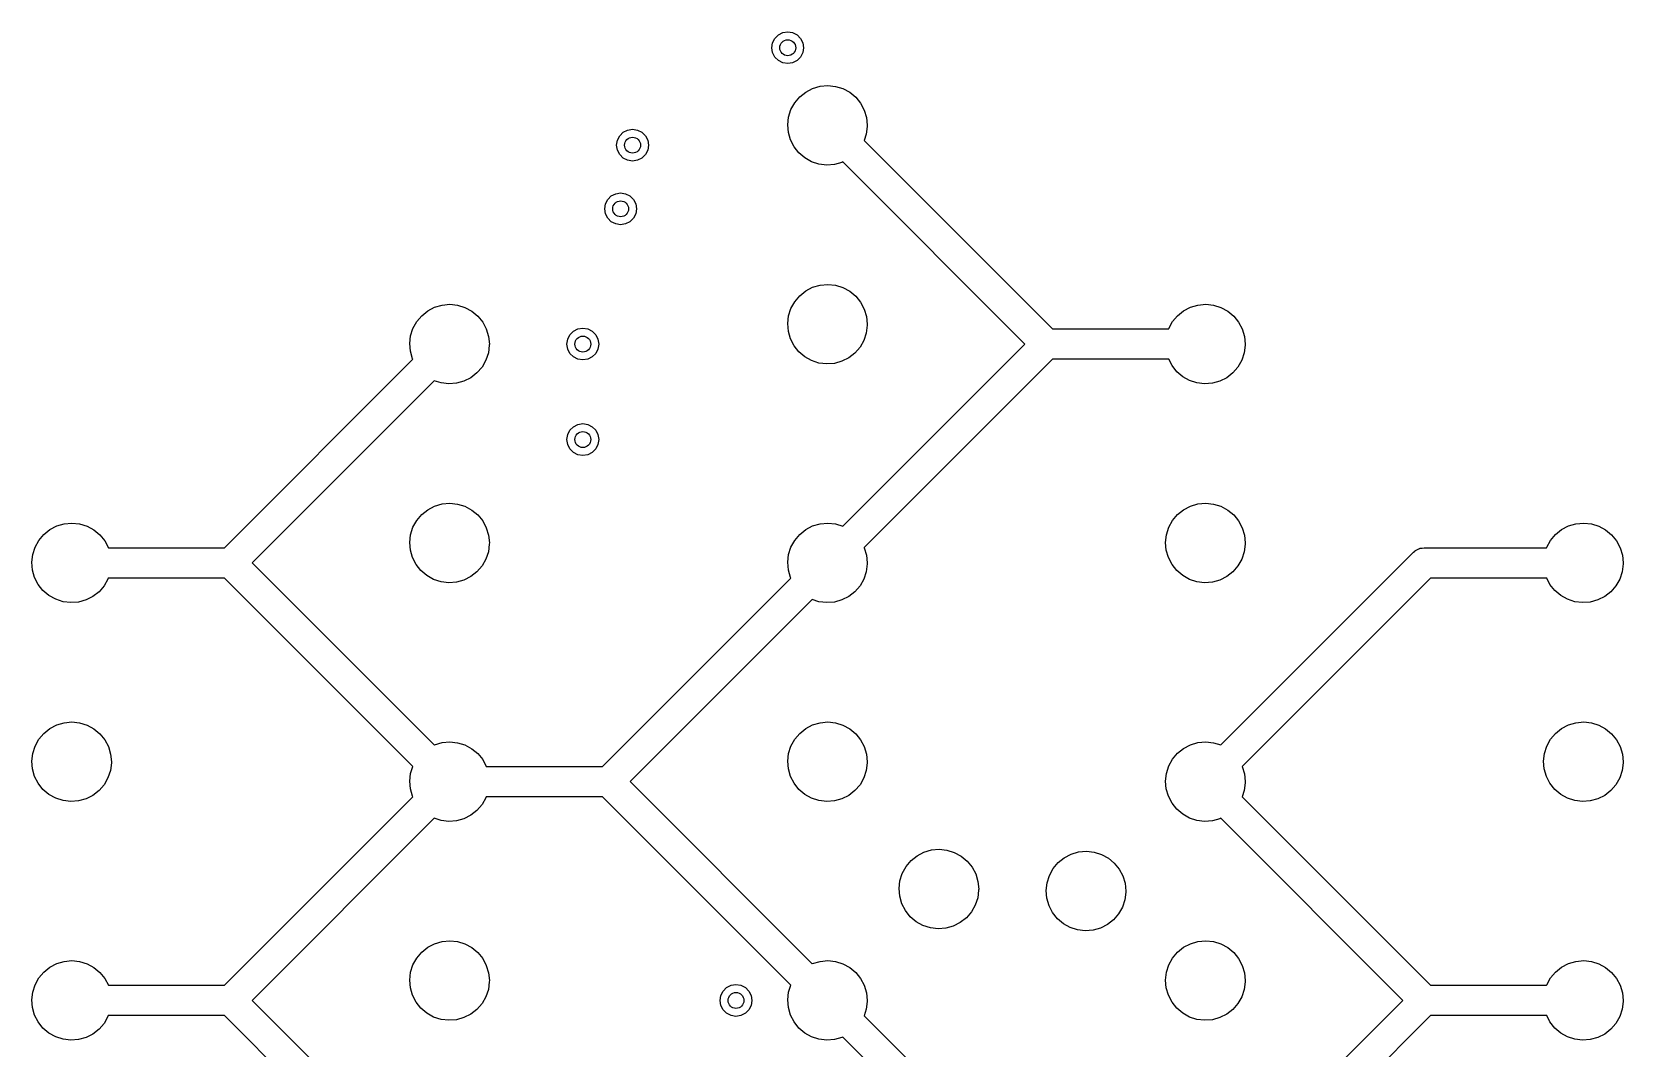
# Model space of a CAD drawing. Extents: x 4.72 to 6.54, y -4.04 to -1.97.
# Drawn here: x 4.724 to 6.299, y -2.98 to -1.974 of the extents above; entities that cross this region are included whole.
import ezdxf

# ---------------------------------------------------------------- set-up
doc = ezdxf.new("R2010")
doc.units = 0
doc.header["$MEASUREMENT"] = 0
doc.layers.add('BLACK', color=7, linetype='CONTINUOUS')

msp = doc.modelspace()

# ---------------------------------------------------------------- linework, layer by layer
at = {"layer": 'BLACK', "linetype": 'CONTINUOUS'}
for p, q in [((5.45746, -1.98529), (5.4597, -1.9809)), ((5.4597, -1.9809), (5.46318, -1.97742)), ((5.46318, -1.97742), (5.46757, -1.97518)), ((5.46757, -1.97518), (5.47244, -1.97441)), ((5.47244, -1.97441), (5.47731, -1.97518)), ((5.47731, -1.97518), (5.4817, -1.97742)), ((5.4817, -1.97742), (5.48518, -1.9809)), ((5.48518, -1.9809), (5.48742, -1.98529)), ((5.45669, -1.99016), (5.45746, -1.98529)), ((5.45746, -1.99502), (5.45669, -1.99016)), ((5.4597, -1.99941), (5.45746, -1.99502)), ((5.46318, -2.0029), (5.4597, -1.99941)), ((5.48518, -1.99941), (5.4817, -2.0029)), ((5.48742, -1.99502), (5.48518, -1.99941)), ((5.48742, -1.98529), (5.48819, -1.99016)), ((5.48819, -1.99016), (5.48742, -1.99502)), ((5.46757, -2.00513), (5.46318, -2.0029)), ((5.47244, -2.00591), (5.46757, -2.00513)), ((5.47731, -2.00513), (5.47244, -2.00591)), ((5.4817, -2.0029), (5.47731, -2.00513)), ((5.49025, -2.03399), (5.49706, -2.03043)), ((5.49706, -2.03043), (5.50443, -2.02826)), ((5.50443, -2.02826), (5.51209, -2.02756)), ((5.51209, -2.02756), (5.51973, -2.02836)), ((5.51973, -2.02836), (5.52707, -2.03064)), ((5.52707, -2.03064), (5.53383, -2.03429)), ((5.47562, -2.05142), (5.47933, -2.04469)), ((5.47933, -2.04469), (5.48427, -2.0388)), ((5.48427, -2.0388), (5.49025, -2.03399)), ((5.53383, -2.03429), (5.53975, -2.03919)), ((5.53975, -2.03919), (5.5446, -2.04514)), ((5.5446, -2.04514), (5.54821, -2.05193)), ((5.47244, -2.06638), (5.4733, -2.05874)), ((5.4733, -2.05874), (5.47562, -2.05142)), ((5.54821, -2.05193), (5.55043, -2.05928)), ((5.55043, -2.05928), (5.55118, -2.06693)), ((5.30392, -2.08175), (5.30616, -2.07736)), ((5.30616, -2.07736), (5.30964, -2.07387)), ((5.30964, -2.07387), (5.31403, -2.07164)), ((5.31403, -2.07164), (5.3189, -2.07087)), ((5.3189, -2.07087), (5.32376, -2.07164)), ((5.32376, -2.07164), (5.32815, -2.07387)), ((5.32815, -2.07387), (5.33164, -2.07736)), ((5.33164, -2.07736), (5.33387, -2.08175)), ((5.47309, -2.07404), (5.47244, -2.06638)), ((5.47521, -2.08142), (5.47309, -2.07404)), ((5.5502, -2.07565), (5.54809, -2.082)), ((5.55117, -2.06803), (5.5502, -2.07565)), ((5.55118, -2.06693), (5.55117, -2.06803)), ((5.30315, -2.08661), (5.30392, -2.08175)), ((5.30392, -2.09148), (5.30315, -2.08661)), ((5.30616, -2.09587), (5.30392, -2.09148)), ((5.33387, -2.09148), (5.33164, -2.09587)), ((5.33387, -2.08175), (5.33465, -2.08661)), ((5.33465, -2.08661), (5.33387, -2.09148)), ((5.47872, -2.08826), (5.47521, -2.08142)), ((5.48349, -2.09428), (5.47872, -2.08826)), ((5.48934, -2.09926), (5.48349, -2.09428)), ((5.54809, -2.082), (5.73456, -2.26846)), ((5.30964, -2.09935), (5.30616, -2.09587)), ((5.31403, -2.10159), (5.30964, -2.09935)), ((5.3189, -2.10236), (5.31403, -2.10159)), ((5.32376, -2.10159), (5.3189, -2.10236)), ((5.32815, -2.09935), (5.32376, -2.10159)), ((5.33164, -2.09587), (5.32815, -2.09935)), ((5.49605, -2.10301), (5.48934, -2.09926)), ((5.50336, -2.10538), (5.49605, -2.10301)), ((5.51099, -2.10629), (5.50336, -2.10538)), ((5.51865, -2.1057), (5.51099, -2.10629)), ((5.52605, -2.10363), (5.51865, -2.1057)), ((5.52688, -2.10321), (5.52605, -2.10363)), ((5.70713, -2.28346), (5.52688, -2.10321)), ((5.29211, -2.14474), (5.29435, -2.14035)), ((5.29435, -2.14035), (5.29783, -2.13687)), ((5.29783, -2.13687), (5.30222, -2.13463)), ((5.30222, -2.13463), (5.30709, -2.13386)), ((5.30709, -2.13386), (5.31195, -2.13463)), ((5.31195, -2.13463), (5.31634, -2.13687)), ((5.31634, -2.13687), (5.31983, -2.14035)), ((5.31983, -2.14035), (5.32206, -2.14474)), ((5.29134, -2.14961), (5.29211, -2.14474)), ((5.29211, -2.15447), (5.29134, -2.14961)), ((5.29435, -2.15886), (5.29211, -2.15447)), ((5.32206, -2.15447), (5.31983, -2.15886)), ((5.32206, -2.14474), (5.32283, -2.14961)), ((5.32283, -2.14961), (5.32206, -2.15447)), ((5.29783, -2.16235), (5.29435, -2.15886)), ((5.30222, -2.16458), (5.29783, -2.16235)), ((5.30709, -2.16535), (5.30222, -2.16458)), ((5.31195, -2.16458), (5.30709, -2.16535)), ((5.31634, -2.16235), (5.31195, -2.16458)), ((5.31983, -2.15886), (5.31634, -2.16235)), ((5.47933, -2.24154), (5.48427, -2.23565)), ((5.48427, -2.23565), (5.49025, -2.23084)), ((5.49025, -2.23084), (5.49706, -2.22728)), ((5.49706, -2.22728), (5.50443, -2.22511)), ((5.50443, -2.22511), (5.51209, -2.22441)), ((5.51209, -2.22441), (5.51973, -2.22521)), ((5.51973, -2.22521), (5.52707, -2.22749)), ((5.52707, -2.22749), (5.53383, -2.23114)), ((5.53383, -2.23114), (5.53975, -2.23604)), ((5.53975, -2.23604), (5.5446, -2.24199)), ((5.11025, -2.25534), (5.11624, -2.25052)), ((5.11624, -2.25052), (5.12305, -2.24696)), ((5.12305, -2.24696), (5.13042, -2.24479)), ((5.13042, -2.24479), (5.13807, -2.2441)), ((5.13807, -2.2441), (5.14571, -2.2449)), ((5.14571, -2.2449), (5.15305, -2.24717)), ((5.15305, -2.24717), (5.15981, -2.25083)), ((5.15981, -2.25083), (5.16573, -2.25572)), ((5.4733, -2.25559), (5.47562, -2.24827)), ((5.47562, -2.24827), (5.47933, -2.24154)), ((5.5446, -2.24199), (5.54821, -2.24878)), ((5.54821, -2.24878), (5.55043, -2.25613)), ((5.85828, -2.25534), (5.86427, -2.25052)), ((5.86427, -2.25052), (5.87108, -2.24696)), ((5.87108, -2.24696), (5.87845, -2.24479)), ((5.87845, -2.24479), (5.8861, -2.2441)), ((5.8861, -2.2441), (5.89374, -2.2449)), ((5.89374, -2.2449), (5.90108, -2.24717)), ((5.90108, -2.24717), (5.90784, -2.25083)), ((5.90784, -2.25083), (5.91376, -2.25572)), ((5.10161, -2.26796), (5.10531, -2.26122)), ((5.10531, -2.26122), (5.11025, -2.25534)), ((5.16573, -2.25572), (5.17059, -2.26168)), ((5.17059, -2.26168), (5.17419, -2.26846)), ((5.47244, -2.26323), (5.4733, -2.25559)), ((5.47309, -2.27089), (5.47244, -2.26323)), ((5.55117, -2.26488), (5.5502, -2.2725)), ((5.55043, -2.25613), (5.55118, -2.26378)), ((5.55118, -2.26378), (5.55117, -2.26488)), ((5.84964, -2.26796), (5.85334, -2.26122)), ((5.85334, -2.26122), (5.85828, -2.25534)), ((5.91376, -2.25572), (5.91862, -2.26168)), ((5.91862, -2.26168), (5.92223, -2.26846)), ((5.09843, -2.28291), (5.09929, -2.27528)), ((5.09907, -2.29057), (5.09843, -2.28291)), ((5.09929, -2.27528), (5.10161, -2.26796)), ((5.17419, -2.26846), (5.17642, -2.27582)), ((5.17642, -2.27582), (5.17717, -2.28346)), ((5.17717, -2.28346), (5.17715, -2.28456)), ((5.25394, -2.28346), (5.25471, -2.2786)), ((5.25471, -2.28833), (5.25394, -2.28346)), ((5.25471, -2.2786), (5.25694, -2.27421)), ((5.25694, -2.27421), (5.26043, -2.27072)), ((5.26043, -2.27072), (5.26482, -2.26849)), ((5.26482, -2.26849), (5.26969, -2.26772)), ((5.26969, -2.26772), (5.27455, -2.26849)), ((5.27455, -2.26849), (5.27894, -2.27072)), ((5.27894, -2.27072), (5.28243, -2.27421)), ((5.28243, -2.27421), (5.28466, -2.2786)), ((5.28466, -2.2786), (5.28543, -2.28346)), ((5.28543, -2.28346), (5.28466, -2.28833)), ((5.47521, -2.27827), (5.47309, -2.27089)), ((5.47872, -2.28511), (5.47521, -2.27827)), ((5.52693, -2.46366), (5.70713, -2.28346)), ((5.54778, -2.27979), (5.54398, -2.28647)), ((5.5502, -2.2725), (5.54778, -2.27979)), ((5.73456, -2.26846), (5.84948, -2.26846)), ((5.84948, -2.26846), (5.84964, -2.26796)), ((5.92223, -2.26846), (5.92445, -2.27582)), ((5.92445, -2.27582), (5.9252, -2.28346)), ((5.9252, -2.28346), (5.92518, -2.28456)), ((4.91505, -2.485), (5.1015, -2.29855)), ((5.10119, -2.29796), (5.09907, -2.29057)), ((5.1015, -2.29855), (5.10119, -2.29796)), ((5.17619, -2.29219), (5.17376, -2.29948)), ((5.17715, -2.28456), (5.17619, -2.29219)), ((5.25694, -2.29272), (5.25471, -2.28833)), ((5.26043, -2.29621), (5.25694, -2.29272)), ((5.26482, -2.29844), (5.26043, -2.29621)), ((5.26969, -2.29921), (5.26482, -2.29844)), ((5.27455, -2.29844), (5.26969, -2.29921)), ((5.27894, -2.29621), (5.27455, -2.29844)), ((5.28243, -2.29272), (5.27894, -2.29621)), ((5.28466, -2.28833), (5.28243, -2.29272)), ((5.48349, -2.29113), (5.47872, -2.28511)), ((5.48934, -2.29611), (5.48349, -2.29113)), ((5.49605, -2.29986), (5.48934, -2.29611)), ((5.53291, -2.29702), (5.52605, -2.30049)), ((5.53896, -2.29229), (5.53291, -2.29702)), ((5.54398, -2.28647), (5.53896, -2.29229)), ((5.73456, -2.29846), (5.54815, -2.48488)), ((5.84948, -2.29846), (5.73456, -2.29846)), ((5.85273, -2.30479), (5.84948, -2.29846)), ((5.92422, -2.29219), (5.92179, -2.29948)), ((5.92518, -2.28456), (5.92422, -2.29219)), ((5.16495, -2.31198), (5.15889, -2.31671)), ((5.16997, -2.30616), (5.16495, -2.31198)), ((5.17376, -2.29948), (5.16997, -2.30616)), ((5.50336, -2.30223), (5.49605, -2.29986)), ((5.51099, -2.30314), (5.50336, -2.30223)), ((5.51865, -2.30255), (5.51099, -2.30314)), ((5.52605, -2.30049), (5.51865, -2.30255)), ((5.85751, -2.31081), (5.85273, -2.30479)), ((5.86336, -2.31579), (5.85751, -2.31081)), ((5.91298, -2.31198), (5.90692, -2.31671)), ((5.918, -2.30616), (5.91298, -2.31198)), ((5.92179, -2.29948), (5.918, -2.30616)), ((5.12271, -2.31976), (4.94247, -2.5)), ((5.12934, -2.32192), (5.12271, -2.31976)), ((5.13697, -2.32283), (5.12934, -2.32192)), ((5.14463, -2.32224), (5.13697, -2.32283)), ((5.15203, -2.32017), (5.14463, -2.32224)), ((5.15889, -2.31671), (5.15203, -2.32017)), ((5.87007, -2.31954), (5.86336, -2.31579)), ((5.87737, -2.32192), (5.87007, -2.31954)), ((5.885, -2.32283), (5.87737, -2.32192)), ((5.89266, -2.32224), (5.885, -2.32283)), ((5.90006, -2.32017), (5.89266, -2.32224)), ((5.90692, -2.31671), (5.90006, -2.32017)), ((5.26482, -2.36298), (5.26969, -2.3622)), ((5.26969, -2.3622), (5.27455, -2.36298)), ((5.25394, -2.37795), (5.25471, -2.37309)), ((5.25471, -2.37309), (5.25694, -2.3687)), ((5.25694, -2.3687), (5.26043, -2.36521)), ((5.26043, -2.36521), (5.26482, -2.36298)), ((5.27455, -2.36298), (5.27894, -2.36521)), ((5.27894, -2.36521), (5.28243, -2.3687)), ((5.28243, -2.3687), (5.28466, -2.37309)), ((5.28466, -2.37309), (5.28543, -2.37795)), ((5.25471, -2.38282), (5.25394, -2.37795)), ((5.25694, -2.38721), (5.25471, -2.38282)), ((5.26043, -2.39069), (5.25694, -2.38721)), ((5.26482, -2.39293), (5.26043, -2.39069)), ((5.26969, -2.3937), (5.26482, -2.39293)), ((5.27455, -2.39293), (5.26969, -2.3937)), ((5.27894, -2.39069), (5.27455, -2.39293)), ((5.28243, -2.38721), (5.27894, -2.39069)), ((5.28466, -2.38282), (5.28243, -2.38721)), ((5.28543, -2.37795), (5.28466, -2.38282)), ((5.10531, -2.45807), (5.11025, -2.45219)), ((5.11025, -2.45219), (5.11624, -2.44737)), ((5.11624, -2.44737), (5.12305, -2.44381)), ((5.12305, -2.44381), (5.13042, -2.44164)), ((5.13042, -2.44164), (5.13807, -2.44095)), ((5.13807, -2.44095), (5.14571, -2.44175)), ((5.14571, -2.44175), (5.15305, -2.44402)), ((5.15305, -2.44402), (5.15981, -2.44768)), ((5.15981, -2.44768), (5.16573, -2.45257)), ((5.16573, -2.45257), (5.17059, -2.45853)), ((5.85334, -2.45807), (5.85828, -2.45219)), ((5.85828, -2.45219), (5.86427, -2.44737)), ((5.86427, -2.44737), (5.87108, -2.44381)), ((5.87108, -2.44381), (5.87845, -2.44164)), ((5.87845, -2.44164), (5.8861, -2.44095)), ((5.8861, -2.44095), (5.89374, -2.44175)), ((5.89374, -2.44175), (5.90108, -2.44402)), ((5.90108, -2.44402), (5.90784, -2.44768)), ((5.90784, -2.44768), (5.91376, -2.45257)), ((5.91376, -2.45257), (5.91862, -2.45853)), ((4.73129, -2.47776), (4.73623, -2.47187)), ((4.73623, -2.47187), (4.74222, -2.46706)), ((4.74222, -2.46706), (4.74903, -2.4635)), ((4.74903, -2.4635), (4.7564, -2.46133)), ((4.7564, -2.46133), (4.76405, -2.46063)), ((4.76405, -2.46063), (4.7717, -2.46143)), ((4.7717, -2.46143), (4.77904, -2.46371)), ((4.77904, -2.46371), (4.7858, -2.46736)), ((4.7858, -2.46736), (4.79172, -2.47226)), ((4.79172, -2.47226), (4.79657, -2.47821)), ((5.09843, -2.47977), (5.09929, -2.47213)), ((5.09929, -2.47213), (5.10161, -2.46481)), ((5.10161, -2.46481), (5.10531, -2.45807)), ((5.17059, -2.45853), (5.17419, -2.46531)), ((5.17419, -2.46531), (5.17642, -2.47267)), ((5.47933, -2.47776), (5.48427, -2.47187)), ((5.48427, -2.47187), (5.49025, -2.46706)), ((5.49025, -2.46706), (5.49706, -2.4635)), ((5.49706, -2.4635), (5.50443, -2.46133)), ((5.50443, -2.46133), (5.51209, -2.46063)), ((5.51209, -2.46063), (5.51973, -2.46143)), ((5.51973, -2.46143), (5.52693, -2.46366)), ((5.84646, -2.47977), (5.84732, -2.47213)), ((5.84732, -2.47213), (5.84964, -2.46481)), ((5.84964, -2.46481), (5.85334, -2.45807)), ((5.91862, -2.45853), (5.92223, -2.46531)), ((5.92223, -2.46531), (5.92445, -2.47267)), ((6.22736, -2.47776), (6.2323, -2.47187)), ((6.2323, -2.47187), (6.23828, -2.46706)), ((6.23828, -2.46706), (6.24509, -2.4635)), ((6.24509, -2.4635), (6.25247, -2.46133)), ((6.25247, -2.46133), (6.26012, -2.46063)), ((6.26012, -2.46063), (6.26776, -2.46143)), ((6.26776, -2.46143), (6.2751, -2.46371)), ((6.2751, -2.46371), (6.28186, -2.46736)), ((6.28186, -2.46736), (6.28778, -2.47226)), ((6.28778, -2.47226), (6.29263, -2.47821)), ((4.72527, -2.49181), (4.72759, -2.48449)), ((4.72759, -2.48449), (4.73129, -2.47776)), ((4.79657, -2.47821), (4.80018, -2.485)), ((4.80018, -2.485), (4.80018, -2.485)), ((4.80018, -2.485), (4.91505, -2.485)), ((5.09907, -2.48742), (5.09843, -2.47977)), ((5.10119, -2.49481), (5.09907, -2.48742)), ((5.17715, -2.48141), (5.17619, -2.48904)), ((5.17642, -2.47267), (5.17717, -2.48031)), ((5.17717, -2.48031), (5.17715, -2.48141)), ((5.4733, -2.49181), (5.47562, -2.48449)), ((5.47562, -2.48449), (5.47933, -2.47776)), ((5.54815, -2.48488), (5.54821, -2.485)), ((5.54821, -2.485), (5.55043, -2.49235)), ((5.8471, -2.48742), (5.84646, -2.47977)), ((5.84922, -2.49481), (5.8471, -2.48742)), ((5.92518, -2.48141), (5.92422, -2.48904)), ((5.92445, -2.47267), (5.9252, -2.48031)), ((5.9252, -2.48031), (5.92518, -2.48141)), ((6.09293, -2.48841), (6.09317, -2.48815)), ((6.09317, -2.48815), (6.09336, -2.48804)), ((6.09336, -2.48804), (6.09374, -2.48773)), ((6.09374, -2.48773), (6.09564, -2.48681)), ((6.09564, -2.48681), (6.0975, -2.48581)), ((6.0975, -2.48581), (6.09786, -2.48575)), ((6.09786, -2.48575), (6.09818, -2.4856)), ((6.09818, -2.4856), (6.10028, -2.48535)), ((6.10028, -2.48535), (6.10236, -2.485)), ((6.10236, -2.485), (6.22349, -2.485)), ((6.22349, -2.485), (6.22366, -2.48449)), ((6.22366, -2.48449), (6.22736, -2.47776)), ((6.29263, -2.47821), (6.29624, -2.485)), ((6.29624, -2.485), (6.29846, -2.49235)), ((4.72441, -2.49945), (4.72527, -2.49181)), ((4.72506, -2.50711), (4.72441, -2.49945)), ((4.94247, -2.5), (5.12269, -2.68022)), ((5.1047, -2.50164), (5.10119, -2.49481)), ((5.10947, -2.50766), (5.1047, -2.50164)), ((5.16997, -2.50301), (5.16495, -2.50883)), ((5.17376, -2.49633), (5.16997, -2.50301)), ((5.17619, -2.48904), (5.17376, -2.49633)), ((5.47244, -2.49945), (5.4733, -2.49181)), ((5.47309, -2.50711), (5.47244, -2.49945)), ((5.55117, -2.5011), (5.5502, -2.50872)), ((5.55043, -2.49235), (5.55118, -2.5)), ((5.55118, -2.5), (5.55117, -2.5011)), ((5.85273, -2.50164), (5.84922, -2.49481)), ((5.85751, -2.50766), (5.85273, -2.50164)), ((5.90095, -2.6802), (6.09176, -2.48939)), ((5.918, -2.50301), (5.91298, -2.50883)), ((5.92179, -2.49633), (5.918, -2.50301)), ((5.92422, -2.48904), (5.92179, -2.49633)), ((6.09176, -2.48939), (6.09293, -2.48841)), ((6.2992, -2.5011), (6.29823, -2.50872)), ((6.29846, -2.49235), (6.29921, -2.5)), ((6.29921, -2.5), (6.2992, -2.5011)), ((4.72717, -2.51449), (4.72506, -2.50711)), ((4.73069, -2.52133), (4.72717, -2.51449)), ((4.79975, -2.51601), (4.79595, -2.52269)), ((4.80008, -2.515), (4.79975, -2.51601)), ((4.91505, -2.515), (4.80008, -2.515)), ((5.10148, -2.70143), (4.91505, -2.515)), ((5.11533, -2.51264), (5.10947, -2.50766)), ((5.12203, -2.51639), (5.11533, -2.51264)), ((5.12934, -2.51877), (5.12203, -2.51639)), ((5.13697, -2.51968), (5.12934, -2.51877)), ((5.14463, -2.51909), (5.13697, -2.51968)), ((5.15203, -2.51702), (5.14463, -2.51909)), ((5.15889, -2.51356), (5.15203, -2.51702)), ((5.16495, -2.50883), (5.15889, -2.51356)), ((5.28906, -2.70154), (5.47551, -2.51509)), ((5.47521, -2.51449), (5.47309, -2.50711)), ((5.47551, -2.51509), (5.47521, -2.51449)), ((5.54778, -2.51601), (5.54398, -2.52269)), ((5.5502, -2.50872), (5.54778, -2.51601)), ((5.86336, -2.51264), (5.85751, -2.50766)), ((5.87007, -2.51639), (5.86336, -2.51264)), ((5.87737, -2.51877), (5.87007, -2.51639)), ((5.885, -2.51968), (5.87737, -2.51877)), ((5.89266, -2.51909), (5.885, -2.51968)), ((5.90006, -2.51702), (5.89266, -2.51909)), ((5.90692, -2.51356), (5.90006, -2.51702)), ((5.91298, -2.50883), (5.90692, -2.51356)), ((6.10858, -2.515), (5.92216, -2.70141)), ((6.2235, -2.515), (6.10858, -2.515)), ((6.22675, -2.52133), (6.2235, -2.515)), ((6.29581, -2.51601), (6.29201, -2.52269)), ((6.29823, -2.50872), (6.29581, -2.51601)), ((4.73546, -2.52735), (4.73069, -2.52133)), ((4.74131, -2.53233), (4.73546, -2.52735)), ((4.74802, -2.53608), (4.74131, -2.53233)), ((4.78488, -2.53324), (4.77802, -2.53671)), ((4.79093, -2.52851), (4.78488, -2.53324)), ((4.79595, -2.52269), (4.79093, -2.52851)), ((5.53291, -2.53324), (5.52605, -2.53671)), ((5.53896, -2.52851), (5.53291, -2.53324)), ((5.54398, -2.52269), (5.53896, -2.52851)), ((6.23152, -2.52735), (6.22675, -2.52133)), ((6.23737, -2.53233), (6.23152, -2.52735)), ((6.24408, -2.53608), (6.23737, -2.53233)), ((6.28094, -2.53324), (6.27408, -2.53671)), ((6.28699, -2.52851), (6.28094, -2.53324)), ((6.29201, -2.52269), (6.28699, -2.52851)), ((4.75533, -2.53845), (4.74802, -2.53608)), ((4.76296, -2.53936), (4.75533, -2.53845)), ((4.77062, -2.53877), (4.76296, -2.53936)), ((4.77802, -2.53671), (4.77062, -2.53877)), ((5.49673, -2.5363), (5.31649, -2.71654)), ((5.50336, -2.53845), (5.49673, -2.5363)), ((5.51099, -2.53936), (5.50336, -2.53845)), ((5.51865, -2.53877), (5.51099, -2.53936)), ((5.52605, -2.53671), (5.51865, -2.53877)), ((6.25139, -2.53845), (6.24408, -2.53608)), ((6.25902, -2.53936), (6.25139, -2.53845)), ((6.26668, -2.53877), (6.25902, -2.53936)), ((6.27408, -2.53671), (6.26668, -2.53877)), ((4.74222, -2.66391), (4.74903, -2.66035)), ((4.74903, -2.66035), (4.7564, -2.65818)), ((4.7564, -2.65818), (4.76405, -2.65748)), ((4.76405, -2.65748), (4.7717, -2.65828)), ((4.7717, -2.65828), (4.77904, -2.66056)), ((4.77904, -2.66056), (4.7858, -2.66421)), ((5.49025, -2.66391), (5.49706, -2.66035)), ((5.49706, -2.66035), (5.50443, -2.65818)), ((5.50443, -2.65818), (5.51209, -2.65748)), ((5.51209, -2.65748), (5.51973, -2.65828)), ((5.51973, -2.65828), (5.52707, -2.66056)), ((5.52707, -2.66056), (5.53383, -2.66421)), ((6.23828, -2.66391), (6.24509, -2.66035)), ((6.24509, -2.66035), (6.25247, -2.65818)), ((6.25247, -2.65818), (6.26012, -2.65748)), ((6.26012, -2.65748), (6.26776, -2.65828)), ((6.26776, -2.65828), (6.2751, -2.66056)), ((6.2751, -2.66056), (6.28186, -2.66421)), ((4.72759, -2.68134), (4.73129, -2.67461)), ((4.73129, -2.67461), (4.73623, -2.66872)), ((4.73623, -2.66872), (4.74222, -2.66391)), ((4.7858, -2.66421), (4.79172, -2.66911)), ((4.79172, -2.66911), (4.79657, -2.67506)), ((4.79657, -2.67506), (4.80018, -2.68185)), ((5.47562, -2.68134), (5.47933, -2.67461)), ((5.47933, -2.67461), (5.48427, -2.66872)), ((5.48427, -2.66872), (5.49025, -2.66391)), ((5.53383, -2.66421), (5.53975, -2.66911)), ((5.53975, -2.66911), (5.5446, -2.67506)), ((5.5446, -2.67506), (5.54821, -2.68185)), ((6.22366, -2.68134), (6.22736, -2.67461)), ((6.22736, -2.67461), (6.2323, -2.66872)), ((6.2323, -2.66872), (6.23828, -2.66391)), ((6.28186, -2.66421), (6.28778, -2.66911)), ((6.28778, -2.66911), (6.29263, -2.67506)), ((6.29263, -2.67506), (6.29624, -2.68185)), ((4.72441, -2.6963), (4.72527, -2.68866)), ((4.72527, -2.68866), (4.72759, -2.68134)), ((4.80018, -2.68185), (4.8024, -2.6892)), ((4.8024, -2.6892), (4.80315, -2.69685)), ((5.12269, -2.68022), (5.12305, -2.68003)), ((5.12305, -2.68003), (5.13042, -2.67786)), ((5.13042, -2.67786), (5.13807, -2.67717)), ((5.13807, -2.67717), (5.14571, -2.67797)), ((5.14571, -2.67797), (5.15305, -2.68024)), ((5.15305, -2.68024), (5.15981, -2.6839)), ((5.15981, -2.6839), (5.16573, -2.68879)), ((5.16573, -2.68879), (5.17059, -2.69475)), ((5.47244, -2.6963), (5.4733, -2.68866)), ((5.4733, -2.68866), (5.47562, -2.68134)), ((5.54821, -2.68185), (5.55043, -2.6892)), ((5.55043, -2.6892), (5.55118, -2.69685)), ((5.85334, -2.69429), (5.85828, -2.68841)), ((5.85828, -2.68841), (5.86427, -2.68359)), ((5.86427, -2.68359), (5.87108, -2.68003)), ((5.87108, -2.68003), (5.87845, -2.67786)), ((5.87845, -2.67786), (5.8861, -2.67717)), ((5.8861, -2.67717), (5.89374, -2.67797)), ((5.89374, -2.67797), (5.90095, -2.6802)), ((6.22048, -2.6963), (6.22133, -2.68866)), ((6.22133, -2.68866), (6.22366, -2.68134)), ((6.29624, -2.68185), (6.29846, -2.6892)), ((6.29846, -2.6892), (6.29921, -2.69685)), ((4.72506, -2.70396), (4.72441, -2.6963)), ((4.72717, -2.71134), (4.72506, -2.70396)), ((4.80217, -2.70557), (4.79975, -2.71286)), ((4.80313, -2.69795), (4.80217, -2.70557)), ((4.80315, -2.69685), (4.80313, -2.69795)), ((5.09843, -2.71599), (5.09929, -2.70835)), ((5.09929, -2.70835), (5.10148, -2.70143)), ((5.17059, -2.69475), (5.17419, -2.70153)), ((5.17419, -2.70153), (5.1742, -2.70154)), ((5.1742, -2.70154), (5.28906, -2.70154)), ((5.47309, -2.70396), (5.47244, -2.6963)), ((5.47521, -2.71134), (5.47309, -2.70396)), ((5.5502, -2.70557), (5.54778, -2.71286)), ((5.55117, -2.69795), (5.5502, -2.70557)), ((5.55118, -2.69685), (5.55117, -2.69795)), ((5.84646, -2.71599), (5.84732, -2.70835)), ((5.84732, -2.70835), (5.84964, -2.70103)), ((5.84964, -2.70103), (5.85334, -2.69429)), ((5.92216, -2.70141), (5.92223, -2.70153)), ((5.92223, -2.70153), (5.92445, -2.70889)), ((6.22112, -2.70396), (6.22048, -2.6963)), ((6.22324, -2.71134), (6.22112, -2.70396)), ((6.29823, -2.70557), (6.29581, -2.71286)), ((6.2992, -2.69795), (6.29823, -2.70557)), ((6.29921, -2.69685), (6.2992, -2.69795)), ((4.73069, -2.71818), (4.72717, -2.71134)), ((4.73546, -2.7242), (4.73069, -2.71818)), ((4.74131, -2.72918), (4.73546, -2.7242)), ((4.79595, -2.71954), (4.79093, -2.72536)), ((4.79975, -2.71286), (4.79595, -2.71954)), ((5.09907, -2.72364), (5.09843, -2.71599)), ((5.10119, -2.73103), (5.09907, -2.72364)), ((5.31649, -2.71654), (5.49671, -2.89675)), ((5.47872, -2.71818), (5.47521, -2.71134)), ((5.48349, -2.7242), (5.47872, -2.71818)), ((5.48934, -2.72918), (5.48349, -2.7242)), ((5.54398, -2.71954), (5.53896, -2.72536)), ((5.54778, -2.71286), (5.54398, -2.71954)), ((5.8471, -2.72364), (5.84646, -2.71599)), ((5.84922, -2.73103), (5.8471, -2.72364)), ((5.92518, -2.71763), (5.92422, -2.72526)), ((5.92445, -2.70889), (5.9252, -2.71654)), ((5.9252, -2.71654), (5.92518, -2.71763)), ((6.22675, -2.71818), (6.22324, -2.71134)), ((6.23152, -2.7242), (6.22675, -2.71818)), ((6.23737, -2.72918), (6.23152, -2.7242)), ((6.29201, -2.71954), (6.28699, -2.72536)), ((6.29581, -2.71286), (6.29201, -2.71954)), ((4.74802, -2.73293), (4.74131, -2.72918)), ((4.75533, -2.7353), (4.74802, -2.73293)), ((4.76296, -2.73621), (4.75533, -2.7353)), ((4.77062, -2.73562), (4.76296, -2.73621)), ((4.77802, -2.73356), (4.77062, -2.73562)), ((4.78488, -2.73009), (4.77802, -2.73356)), ((4.79093, -2.72536), (4.78488, -2.73009)), ((4.91505, -2.91807), (5.1015, -2.73162)), ((5.1015, -2.73162), (5.10119, -2.73103)), ((5.16997, -2.73923), (5.16495, -2.74505)), ((5.17376, -2.73255), (5.16997, -2.73923)), ((5.1741, -2.73154), (5.17376, -2.73255)), ((5.28906, -2.73154), (5.1741, -2.73154)), ((5.4755, -2.91797), (5.28906, -2.73154)), ((5.49605, -2.73293), (5.48934, -2.72918)), ((5.50336, -2.7353), (5.49605, -2.73293)), ((5.51099, -2.73621), (5.50336, -2.7353)), ((5.51865, -2.73562), (5.51099, -2.73621)), ((5.52605, -2.73356), (5.51865, -2.73562)), ((5.53291, -2.73009), (5.52605, -2.73356)), ((5.53896, -2.72536), (5.53291, -2.73009)), ((5.85273, -2.73786), (5.84922, -2.73103)), ((5.85751, -2.74388), (5.85273, -2.73786)), ((5.92422, -2.72526), (5.92211, -2.7316)), ((5.92211, -2.7316), (6.10858, -2.91807)), ((6.24408, -2.73293), (6.23737, -2.72918)), ((6.25139, -2.7353), (6.24408, -2.73293)), ((6.25902, -2.73621), (6.25139, -2.7353)), ((6.26668, -2.73562), (6.25902, -2.73621)), ((6.27408, -2.73356), (6.26668, -2.73562)), ((6.28094, -2.73009), (6.27408, -2.73356)), ((6.28699, -2.72536), (6.28094, -2.73009)), ((5.12271, -2.75283), (4.94247, -2.93307)), ((5.12934, -2.75499), (5.12271, -2.75283)), ((5.13697, -2.7559), (5.12934, -2.75499)), ((5.14463, -2.75531), (5.13697, -2.7559)), ((5.15203, -2.75324), (5.14463, -2.75531)), ((5.15889, -2.74978), (5.15203, -2.75324)), ((5.16495, -2.74505), (5.15889, -2.74978)), ((5.86336, -2.74886), (5.85751, -2.74388)), ((5.87007, -2.75261), (5.86336, -2.74886)), ((5.87737, -2.75499), (5.87007, -2.75261)), ((5.885, -2.7559), (5.87737, -2.75499)), ((5.89266, -2.75531), (5.885, -2.7559)), ((5.90006, -2.75324), (5.89266, -2.75531)), ((5.9009, -2.75282), (5.90006, -2.75324)), ((6.08115, -2.93307), (5.9009, -2.75282)), ((5.60049, -2.78989), (5.6073, -2.78633)), ((5.6073, -2.78633), (5.61467, -2.78416)), ((5.61467, -2.78416), (5.62232, -2.78347)), ((5.62232, -2.78347), (5.62996, -2.78427)), ((5.62996, -2.78427), (5.6373, -2.78654)), ((5.6373, -2.78654), (5.64406, -2.7902)), ((5.75297, -2.7883), (5.76034, -2.78613)), ((5.76034, -2.78613), (5.76799, -2.78543)), ((5.76799, -2.78543), (5.77563, -2.78624)), ((5.77563, -2.78624), (5.78297, -2.78851)), ((5.58586, -2.80733), (5.58956, -2.80059)), ((5.58956, -2.80059), (5.5945, -2.79471)), ((5.5945, -2.79471), (5.60049, -2.78989)), ((5.64406, -2.7902), (5.64998, -2.79509)), ((5.64998, -2.79509), (5.65484, -2.80105)), ((5.65484, -2.80105), (5.65845, -2.80783)), ((5.73153, -2.80929), (5.73523, -2.80256)), ((5.73523, -2.80256), (5.74017, -2.79667)), ((5.74017, -2.79667), (5.74616, -2.79186)), ((5.74616, -2.79186), (5.75297, -2.7883)), ((5.78297, -2.78851), (5.78973, -2.79216)), ((5.78973, -2.79216), (5.79565, -2.79706)), ((5.79565, -2.79706), (5.80051, -2.80302)), ((5.80051, -2.80302), (5.80412, -2.8098)), ((5.58268, -2.82228), (5.58354, -2.81465)), ((5.58354, -2.81465), (5.58586, -2.80733)), ((5.65845, -2.80783), (5.66067, -2.81519)), ((5.66067, -2.81519), (5.66142, -2.82283)), ((5.72835, -2.82425), (5.72921, -2.81662)), ((5.72921, -2.81662), (5.73153, -2.80929)), ((5.80412, -2.8098), (5.80634, -2.81716)), ((5.80634, -2.81716), (5.80709, -2.8248)), ((5.58332, -2.82994), (5.58268, -2.82228)), ((5.58544, -2.83733), (5.58332, -2.82994)), ((5.66044, -2.83156), (5.65801, -2.83885)), ((5.6614, -2.82393), (5.66044, -2.83156)), ((5.66142, -2.82283), (5.6614, -2.82393)), ((5.72899, -2.83191), (5.72835, -2.82425)), ((5.73111, -2.8393), (5.72899, -2.83191)), ((5.80611, -2.83353), (5.80368, -2.84082)), ((5.80707, -2.8259), (5.80611, -2.83353)), ((5.80709, -2.8248), (5.80707, -2.8259)), ((5.58895, -2.84416), (5.58544, -2.83733)), ((5.59373, -2.85018), (5.58895, -2.84416)), ((5.59958, -2.85516), (5.59373, -2.85018)), ((5.65422, -2.84553), (5.6492, -2.85135)), ((5.65801, -2.83885), (5.65422, -2.84553)), ((5.73462, -2.84613), (5.73111, -2.8393)), ((5.7394, -2.85215), (5.73462, -2.84613)), ((5.79989, -2.8475), (5.79487, -2.85331)), ((5.80368, -2.84082), (5.79989, -2.8475)), ((5.60629, -2.85891), (5.59958, -2.85516)), ((5.61359, -2.86129), (5.60629, -2.85891)), ((5.62122, -2.8622), (5.61359, -2.86129)), ((5.62888, -2.86161), (5.62122, -2.8622)), ((5.63628, -2.85954), (5.62888, -2.86161)), ((5.64314, -2.85608), (5.63628, -2.85954)), ((5.6492, -2.85135), (5.64314, -2.85608)), ((5.74525, -2.85713), (5.7394, -2.85215)), ((5.75195, -2.86088), (5.74525, -2.85713)), ((5.75926, -2.86325), (5.75195, -2.86088)), ((5.76689, -2.86416), (5.75926, -2.86325)), ((5.77455, -2.86358), (5.76689, -2.86416)), ((5.78195, -2.86151), (5.77455, -2.86358)), ((5.78881, -2.85804), (5.78195, -2.86151)), ((5.79487, -2.85331), (5.78881, -2.85804)), ((5.11025, -2.88526), (5.11624, -2.88044)), ((5.11624, -2.88044), (5.12305, -2.87688)), ((5.12305, -2.87688), (5.13042, -2.87471)), ((5.13042, -2.87471), (5.13807, -2.87402)), ((5.13807, -2.87402), (5.14571, -2.87482)), ((5.14571, -2.87482), (5.15305, -2.87709)), ((5.15305, -2.87709), (5.15981, -2.88075)), ((5.15981, -2.88075), (5.16573, -2.88564)), ((5.85828, -2.88526), (5.86427, -2.88044)), ((5.86427, -2.88044), (5.87108, -2.87688)), ((5.87108, -2.87688), (5.87845, -2.87471)), ((5.87845, -2.87471), (5.8861, -2.87402)), ((5.8861, -2.87402), (5.89374, -2.87482)), ((5.89374, -2.87482), (5.90108, -2.87709)), ((5.90108, -2.87709), (5.90784, -2.88075)), ((5.90784, -2.88075), (5.91376, -2.88564)), ((4.74222, -2.90013), (4.74903, -2.89657)), ((4.74903, -2.89657), (4.7564, -2.8944)), ((4.7564, -2.8944), (4.76405, -2.8937)), ((4.76405, -2.8937), (4.7717, -2.8945)), ((4.7717, -2.8945), (4.77904, -2.89678)), ((4.77904, -2.89678), (4.7858, -2.90043)), ((5.10161, -2.89788), (5.10531, -2.89114)), ((5.10531, -2.89114), (5.11025, -2.88526)), ((5.16573, -2.88564), (5.17059, -2.8916)), ((5.17059, -2.8916), (5.17419, -2.89838)), ((5.49671, -2.89675), (5.49706, -2.89657)), ((5.49706, -2.89657), (5.50443, -2.8944)), ((5.50443, -2.8944), (5.51209, -2.8937)), ((5.51209, -2.8937), (5.51973, -2.8945)), ((5.51973, -2.8945), (5.52707, -2.89678)), ((5.52707, -2.89678), (5.53383, -2.90043)), ((5.84964, -2.89788), (5.85334, -2.89114)), ((5.85334, -2.89114), (5.85828, -2.88526)), ((5.91376, -2.88564), (5.91862, -2.8916)), ((5.91862, -2.8916), (5.92223, -2.89838)), ((6.23828, -2.90013), (6.24509, -2.89657)), ((6.24509, -2.89657), (6.25247, -2.8944)), ((6.25247, -2.8944), (6.26012, -2.8937)), ((6.26012, -2.8937), (6.26776, -2.8945)), ((6.26776, -2.8945), (6.2751, -2.89678)), ((6.2751, -2.89678), (6.28186, -2.90043)), ((4.72759, -2.91756), (4.73129, -2.91083)), ((4.73129, -2.91083), (4.73623, -2.90494)), ((4.73623, -2.90494), (4.74222, -2.90013)), ((4.7858, -2.90043), (4.79172, -2.90533)), ((4.79172, -2.90533), (4.79657, -2.91128)), ((4.79657, -2.91128), (4.80018, -2.91807)), ((5.09843, -2.91284), (5.09929, -2.9052)), ((5.09907, -2.92049), (5.09843, -2.91284)), ((5.09929, -2.9052), (5.10161, -2.89788)), ((5.17419, -2.89838), (5.17642, -2.90574)), ((5.17642, -2.90574), (5.17717, -2.91339)), ((5.53383, -2.90043), (5.53975, -2.90533)), ((5.53975, -2.90533), (5.5446, -2.91128)), ((5.5446, -2.91128), (5.54821, -2.91807)), ((5.84646, -2.91284), (5.84732, -2.9052)), ((5.8471, -2.92049), (5.84646, -2.91284)), ((5.84732, -2.9052), (5.84964, -2.89788)), ((5.92223, -2.89838), (5.92445, -2.90574)), ((5.92445, -2.90574), (5.9252, -2.91339)), ((6.22366, -2.91756), (6.22736, -2.91083)), ((6.22736, -2.91083), (6.2323, -2.90494)), ((6.2323, -2.90494), (6.23828, -2.90013)), ((6.28186, -2.90043), (6.28778, -2.90533)), ((6.28778, -2.90533), (6.29263, -2.91128)), ((6.29263, -2.91128), (6.29624, -2.91807)), ((4.72441, -2.93252), (4.72527, -2.92489)), ((4.72527, -2.92489), (4.72759, -2.91756)), ((4.80018, -2.91807), (4.80018, -2.91807)), ((4.80018, -2.91807), (4.91505, -2.91807)), ((5.10119, -2.92788), (5.09907, -2.92049)), ((5.1047, -2.93471), (5.10119, -2.92788)), ((5.17619, -2.92211), (5.17376, -2.9294)), ((5.17715, -2.91449), (5.17619, -2.92211)), ((5.17717, -2.91339), (5.17715, -2.91449)), ((5.40551, -2.93307), (5.40628, -2.9282)), ((5.40628, -2.9282), (5.40852, -2.92381)), ((5.40852, -2.92381), (5.412, -2.92033)), ((5.412, -2.92033), (5.41639, -2.91809)), ((5.41639, -2.91809), (5.42126, -2.91732)), ((5.42126, -2.91732), (5.42613, -2.91809)), ((5.42613, -2.91809), (5.43052, -2.92033)), ((5.43052, -2.92033), (5.434, -2.92381)), ((5.434, -2.92381), (5.43624, -2.9282)), ((5.43624, -2.9282), (5.43701, -2.93307)), ((5.47244, -2.93252), (5.4733, -2.92489)), ((5.4733, -2.92489), (5.4755, -2.91797)), ((5.54821, -2.91807), (5.55043, -2.92542)), ((5.55043, -2.92542), (5.55118, -2.93307)), ((5.84922, -2.92788), (5.8471, -2.92049)), ((5.85273, -2.93471), (5.84922, -2.92788)), ((5.92422, -2.92211), (5.92179, -2.9294)), ((5.92518, -2.91449), (5.92422, -2.92211)), ((5.9252, -2.91339), (5.92518, -2.91449)), ((6.10858, -2.91807), (6.22349, -2.91807)), ((6.22349, -2.91807), (6.22366, -2.91756)), ((6.29624, -2.91807), (6.29846, -2.92542)), ((6.29846, -2.92542), (6.29921, -2.93307)), ((4.72506, -2.94018), (4.72441, -2.93252)), ((4.72717, -2.94756), (4.72506, -2.94018)), ((4.94247, -2.93307), (5.12269, -3.11329)), ((5.10947, -2.94073), (5.1047, -2.93471)), ((5.11533, -2.94571), (5.10947, -2.94073)), ((5.16495, -2.9419), (5.15889, -2.94663)), ((5.16997, -2.93608), (5.16495, -2.9419)), ((5.17376, -2.9294), (5.16997, -2.93608)), ((5.40628, -2.93794), (5.40551, -2.93307)), ((5.40852, -2.94233), (5.40628, -2.93794)), ((5.412, -2.94581), (5.40852, -2.94233)), ((5.434, -2.94233), (5.43052, -2.94581)), ((5.43624, -2.93794), (5.434, -2.94233)), ((5.43701, -2.93307), (5.43624, -2.93794)), ((5.47309, -2.94018), (5.47244, -2.93252)), ((5.47521, -2.94756), (5.47309, -2.94018)), ((5.5502, -2.94179), (5.54809, -2.94814)), ((5.55117, -2.93417), (5.5502, -2.94179)), ((5.55118, -2.93307), (5.55117, -2.93417)), ((5.85751, -2.94073), (5.85273, -2.93471)), ((5.86336, -2.94571), (5.85751, -2.94073)), ((5.90095, -3.11327), (6.08115, -2.93307)), ((5.91298, -2.9419), (5.90692, -2.94663)), ((5.918, -2.93608), (5.91298, -2.9419)), ((5.92179, -2.9294), (5.918, -2.93608)), ((6.29823, -2.94179), (6.29581, -2.94908)), ((6.2992, -2.93417), (6.29823, -2.94179)), ((6.29921, -2.93307), (6.2992, -2.93417)), ((4.73069, -2.9544), (4.72717, -2.94756)), ((4.73546, -2.96042), (4.73069, -2.9544)), ((4.74131, -2.9654), (4.73546, -2.96042)), ((4.79595, -2.95577), (4.79093, -2.96158)), ((4.79975, -2.94908), (4.79595, -2.95577)), ((4.80008, -2.94807), (4.79975, -2.94908)), ((4.91505, -2.94807), (4.80008, -2.94807)), ((5.10148, -3.1345), (4.91505, -2.94807)), ((5.12203, -2.94946), (5.11533, -2.94571)), ((5.12934, -2.95184), (5.12203, -2.94946)), ((5.13697, -2.95275), (5.12934, -2.95184)), ((5.14463, -2.95216), (5.13697, -2.95275)), ((5.15203, -2.95009), (5.14463, -2.95216)), ((5.15889, -2.94663), (5.15203, -2.95009)), ((5.41639, -2.94805), (5.412, -2.94581)), ((5.42126, -2.94882), (5.41639, -2.94805)), ((5.42613, -2.94805), (5.42126, -2.94882)), ((5.43052, -2.94581), (5.42613, -2.94805)), ((5.47872, -2.9544), (5.47521, -2.94756)), ((5.48349, -2.96042), (5.47872, -2.9544)), ((5.48934, -2.9654), (5.48349, -2.96042)), ((5.54809, -2.94814), (5.73456, -3.13461)), ((5.87007, -2.94946), (5.86336, -2.94571)), ((5.87737, -2.95184), (5.87007, -2.94946)), ((5.885, -2.95275), (5.87737, -2.95184)), ((5.89266, -2.95216), (5.885, -2.95275)), ((5.90006, -2.95009), (5.89266, -2.95216)), ((5.90692, -2.94663), (5.90006, -2.95009)), ((6.10858, -2.94807), (5.92216, -3.13448)), ((6.2235, -2.94807), (6.10858, -2.94807)), ((6.22675, -2.9544), (6.2235, -2.94807)), ((6.23152, -2.96042), (6.22675, -2.9544)), ((6.23737, -2.9654), (6.23152, -2.96042)), ((6.29201, -2.95577), (6.28699, -2.96158)), ((6.29581, -2.94908), (6.29201, -2.95577)), ((4.74802, -2.96915), (4.74131, -2.9654)), ((4.75533, -2.97152), (4.74802, -2.96915)), ((4.76296, -2.97243), (4.75533, -2.97152)), ((4.77062, -2.97184), (4.76296, -2.97243)), ((4.77802, -2.96978), (4.77062, -2.97184)), ((4.78488, -2.96631), (4.77802, -2.96978)), ((4.79093, -2.96158), (4.78488, -2.96631)), ((5.49605, -2.96915), (5.48934, -2.9654)), ((5.50336, -2.97152), (5.49605, -2.96915)), ((5.51099, -2.97243), (5.50336, -2.97152)), ((5.51865, -2.97184), (5.51099, -2.97243)), ((5.52605, -2.96978), (5.51865, -2.97184)), ((5.52688, -2.96936), (5.52605, -2.96978)), ((5.70713, -3.14961), (5.52688, -2.96936)), ((6.24408, -2.96915), (6.23737, -2.9654)), ((6.25139, -2.97152), (6.24408, -2.96915)), ((6.25902, -2.97243), (6.25139, -2.97152)), ((6.26668, -2.97184), (6.25902, -2.97243)), ((6.27408, -2.96978), (6.26668, -2.97184)), ((6.28094, -2.96631), (6.27408, -2.96978)), ((6.28699, -2.96158), (6.28094, -2.96631))]:
    msp.add_line(p, q, dxfattribs=at)
at = {"layer": 'BLACK'}
for centre in [(5.47244, -1.99016), (5.3189, -2.08661), (5.30709, -2.14961), (5.26969, -2.28346), (5.26969, -2.37795), (5.42126, -2.93307)]:
    msp.add_circle(centre, 0.00787, dxfattribs=at)

doc.saveas('drawing.dxf')
